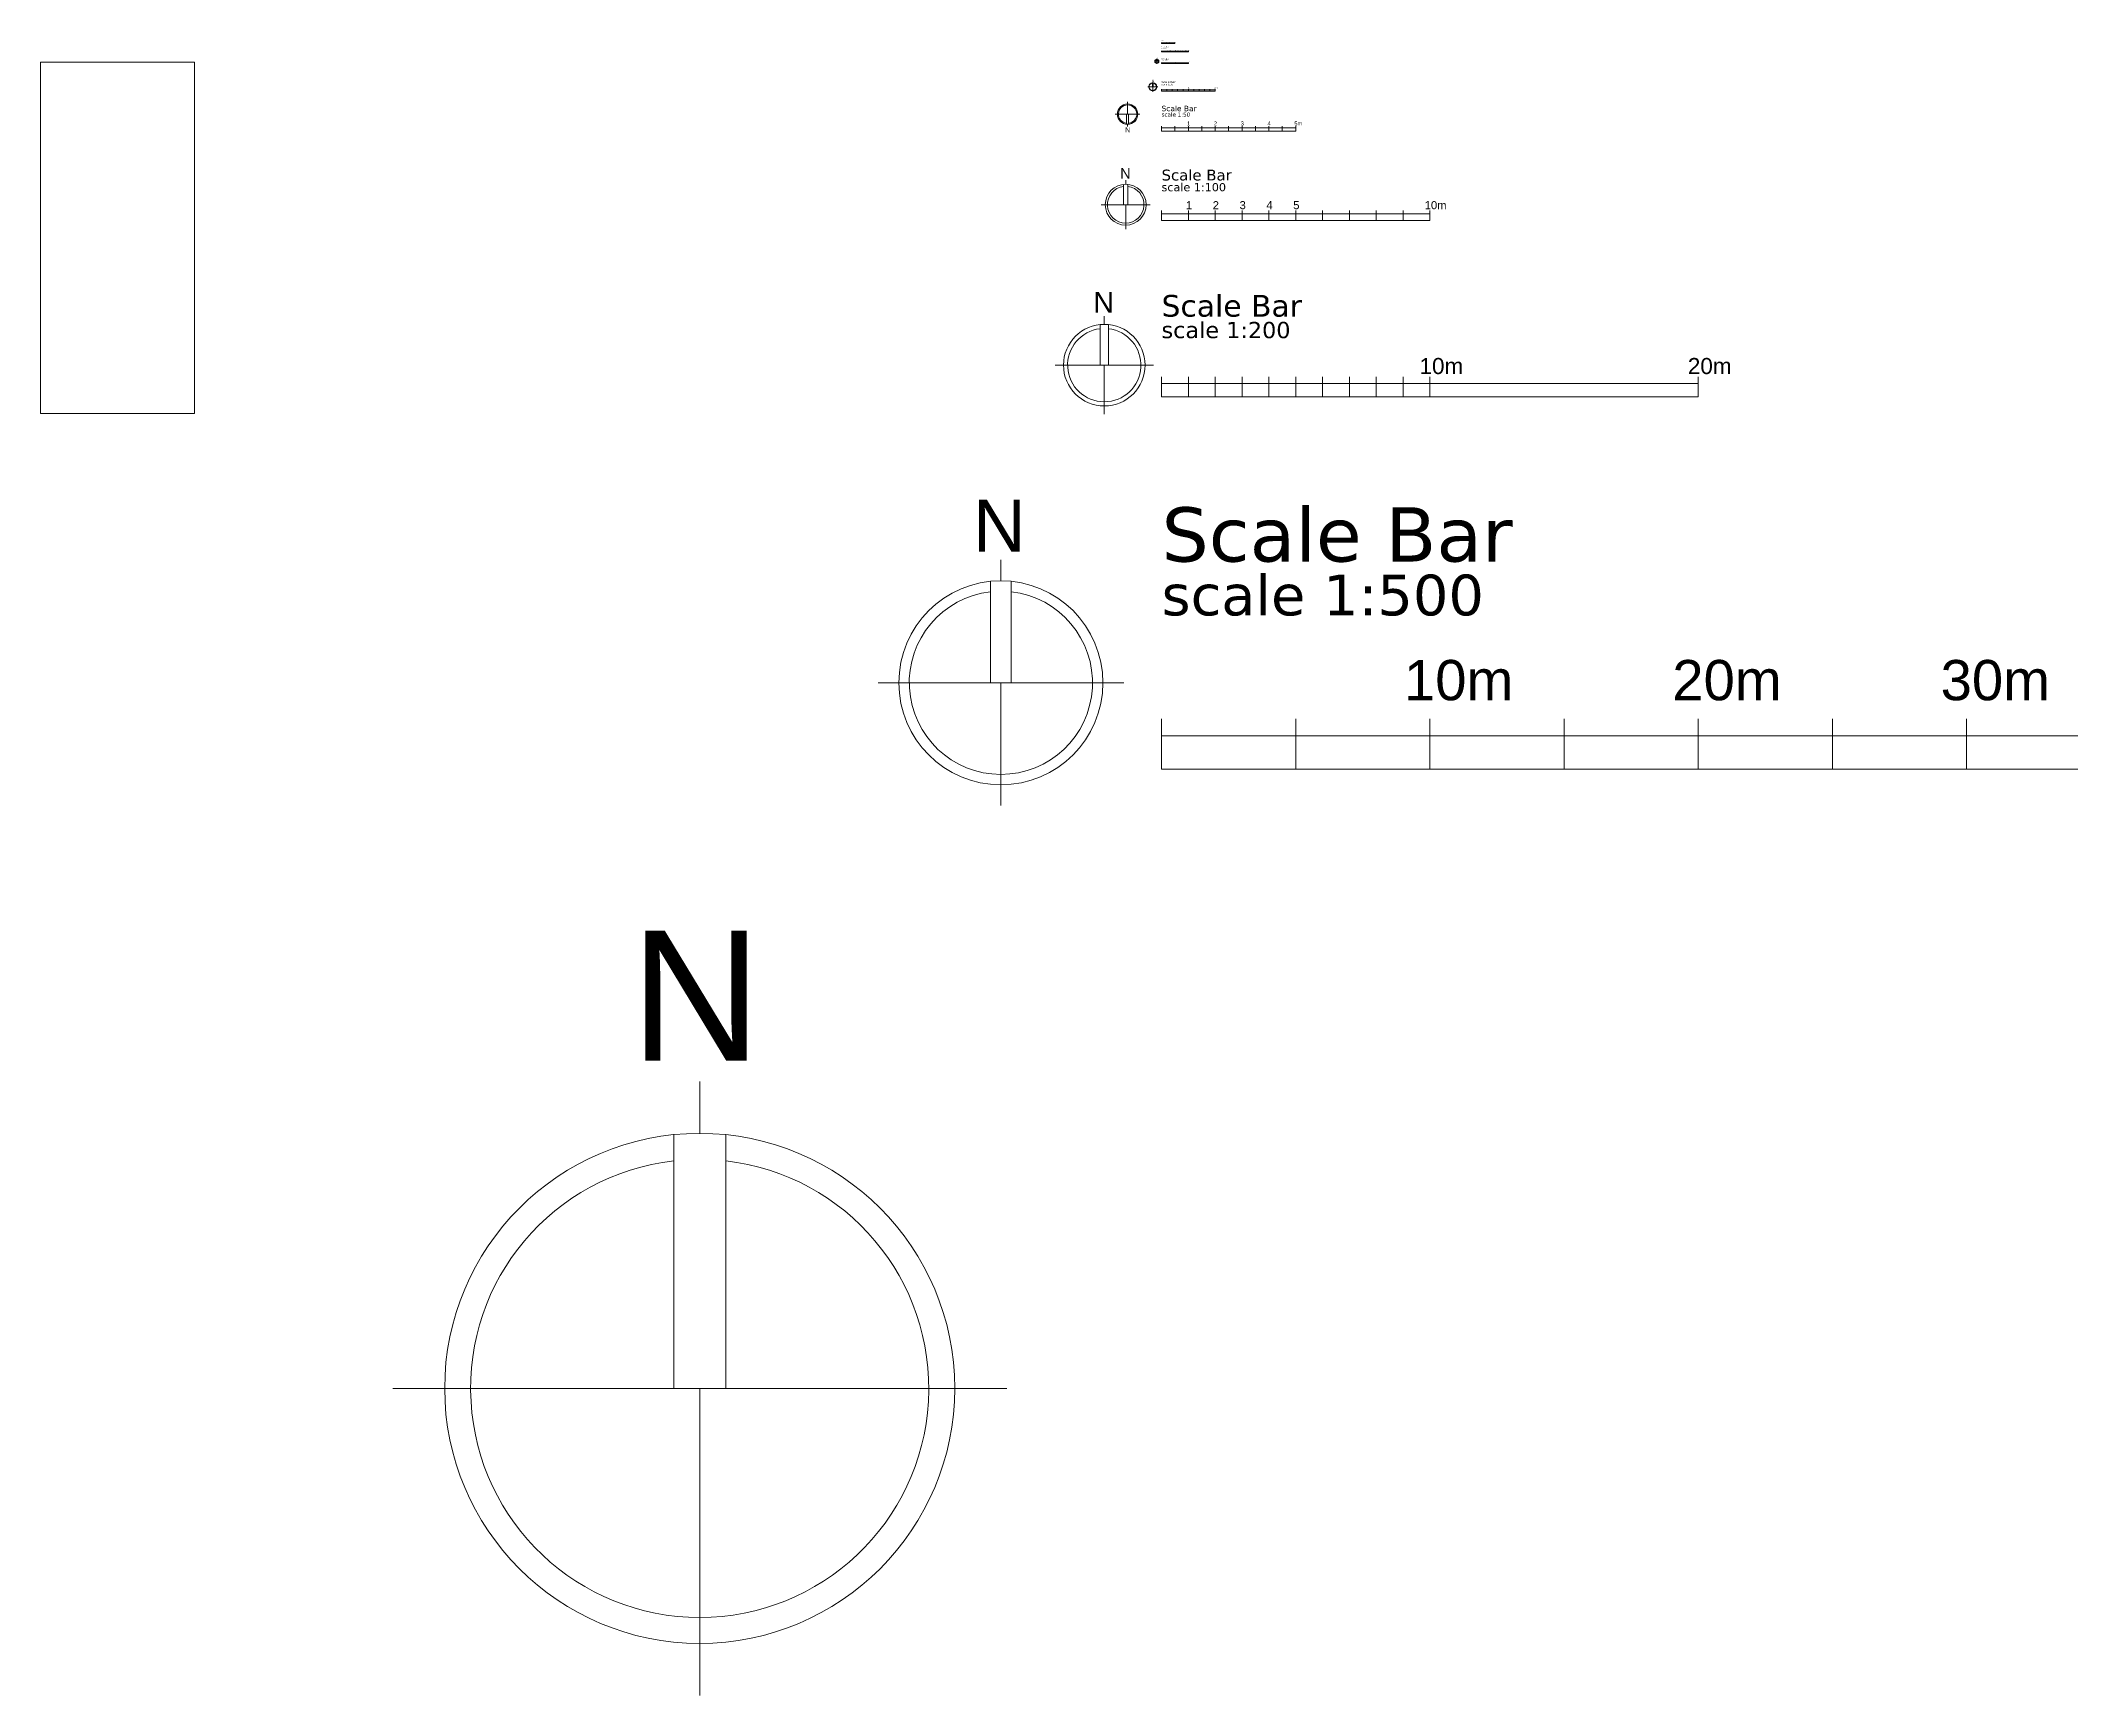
# Model space of a CAD drawing. Header units: millimetres. Extents: x -159872 to 386485, y -250577 to 158966.
# Drawn here: x -87315 to -11632, y -113553 to -51882 of the extents above; entities that cross this region are included whole.
import ezdxf

# ---------------------------------------------------------------- set-up
doc = ezdxf.new("R2010")
doc.units = ezdxf.units.MM
doc.header["$PDMODE"] = 1
doc.header["$PDSIZE"] = -2
for name, color, linetype, lineweight in [('LDS-equipment-office', 4, 'Continuous', 18), ('LDS-scale bar', 7, 'Continuous', 18), ('LDS-vport', 100, 'Continuous', 18)]:
    doc.layers.add(name, color=color, linetype=linetype, lineweight=lineweight)
doc.styles.add('Arial', font='Arial.ttf')
doc.styles.add('Swiss 721 Light BT', font='')
doc.styles.add('Verdana', font='Verdana.ttf')
doc.styles.get('Swiss 721 Light BT').set_extended_font_data('Swiss 721 Light BT')

# ---------------------------------------------------------------- blocks, each defined once
blk = doc.blocks.new('A$C09BA539A')
at = {"layer": 'LDS-scale bar', "color": 7, "lineweight": 5}
for p, q in [((0, 0.9153), (0, 0.7604)), ((-0.0774, 0.7565), (-0.0774, 0)), ((0.0774, 0.7565), (0.0774, 0)), ((-0.9153, 0), (0.9153, 0)), ((0, 0), (0, -0.9153))]:
    blk.add_line(p, q, dxfattribs=at)
blk.add_circle((0, 0), 0.7604, dxfattribs=at)
at = {"layer": 'LDS-scale bar', "color": 8, "lineweight": 5}
blk.add_arc((0, 0), 0.683, 96.5105, 83.4895, dxfattribs=at)
at = {"layer": 'LDS-scale bar', "color": 7, "insert": (-0.2069, 1.3644), "char_height": 0.3872, "attachment_point": 1, "line_spacing_factor": 0.25, "style": 'Arial'}
blk.add_mtext('N', dxfattribs=at)
blk = doc.blocks.new('50sb')
at = {"layer": 'LDS-scale bar'}
for p, q in [((0, 188), (0, 0)), ((0, 125), (5000, 125)), ((0, 0), (5000, 0)), ((500, 0), (500, 188)), ((1000, 188), (1000, 0)), ((1500, 0), (1500, 188)), ((2000, 188), (2000, 0)), ((2500, 0), (2500, 188)), ((3000, 188), (3000, 0)), ((3500, 0), (3500, 188)), ((4000, 188), (4000, 0)), ((4500, 0), (4500, 188)), ((5000, 188), (5000, 0))]:
    blk.add_line(p, q, dxfattribs=at)
at = {"layer": 'LDS-scale bar', "char_height": 150, "attachment_point": 1, "line_spacing_factor": 1.004016, "style": 'Swiss 721 Light BT'}
for s, insert, width in [('1', (951, 366), 53.57), ('2', (1951, 366), 150), ('3', (2951, 366), 150), ('4', (3951, 366), 160.71), ('5m', (4951, 366), 460.71)]:
    blk.add_mtext(s, dxfattribs=dict(at, insert=insert, width=width))
blk = doc.blocks.new('100sb')
at = {"layer": 'LDS-scale bar'}
for p, q in [((0, 375), (0, 0)), ((0, 250), (10000, 250)), ((0, 0), (10000, 0)), ((1000, 0), (1000, 375)), ((2000, 375), (2000, 0)), ((3000, 0), (3000, 375)), ((4000, 375), (4000, 0)), ((5000, 0), (5000, 375)), ((6000, 375), (6000, 0)), ((7000, 0), (7000, 375)), ((8000, 375), (8000, 0)), ((9000, 0), (9000, 375)), ((10000, 375), (10000, 0))]:
    blk.add_line(p, q, dxfattribs=at)
at = {"layer": 'LDS-scale bar', "char_height": 300, "attachment_point": 1, "line_spacing_factor": 1.004016, "style": 'Swiss 721 Light BT'}
for s, insert, width in [('1', (907, 726), 107.14), ('2', (1907, 726), 300), ('3', (2907, 726), 300), ('4', (3907, 726), 321.43), ('5', (4907, 726), 300), ('10m', (9807, 726), 899.83)]:
    blk.add_mtext(s, dxfattribs=dict(at, insert=insert, width=width))
blk = doc.blocks.new('20sb')
at = {"layer": 'LDS-scale bar'}
for p, q in [((0, 75), (0, 0)), ((0, 50), (2000, 50)), ((0, 0), (2000, 0)), ((200, 0), (200, 75)), ((400, 75), (400, 0)), ((600, 0), (600, 75)), ((800, 75), (800, 0)), ((1000, 0), (1000, 75)), ((1200, 75), (1200, 0)), ((1400, 0), (1400, 75)), ((1600, 75), (1600, 0)), ((1800, 0), (1800, 75)), ((2000, 75), (2000, 0))]:
    blk.add_line(p, q, dxfattribs=at)
at = {"layer": 'LDS-scale bar', "char_height": 60, "attachment_point": 1, "line_spacing_factor": 1.004016, "style": 'Swiss 721 Light BT'}
for s, insert, width in [('1', (990, 153), 21.43), ('2m', (1975, 153), 133.15)]:
    blk.add_mtext(s, dxfattribs=dict(at, insert=insert, width=width))
blk = doc.blocks.new('10sb')
at = {"layer": 'LDS-scale bar'}
for p, q in [((0, 37), (0, 0)), ((0, 25), (1000, 25)), ((0, 0), (1000, 0)), ((100, 0), (100, 37)), ((200, 37), (200, 0)), ((300, 0), (300, 37)), ((400, 37), (400, 0)), ((500, 0), (500, 37)), ((600, 37), (600, 0)), ((700, 0), (700, 37)), ((800, 37), (800, 0)), ((900, 0), (900, 37)), ((1000, 37), (1000, 0))]:
    blk.add_line(p, q, dxfattribs=at)
at = {"layer": 'LDS-scale bar', "char_height": 25, "width": 69.23, "attachment_point": 1, "line_spacing_factor": 1.004016, "style": 'Swiss 721 Light BT'}
for s, insert in [('0.5', (477, 70)), ('1m', (992, 70))]:
    blk.add_mtext(s, dxfattribs=dict(at, insert=insert))
blk = doc.blocks.new('sb200')
at = {"layer": 'LDS-scale bar'}
for p, q in [((0, 750), (0, 0)), ((0, 500), (20000, 500)), ((0, 0), (20000, 0)), ((1000, 0), (1000, 750)), ((2000, 0), (2000, 750)), ((3000, 0), (3000, 750)), ((4000, 0), (4000, 750)), ((5000, 0), (5000, 750)), ((6000, 0), (6000, 750)), ((7000, 0), (7000, 750)), ((8000, 0), (8000, 750)), ((9000, 0), (9000, 750)), ((10000, 0), (10000, 750)), ((20000, 750), (20000, 0))]:
    blk.add_line(p, q, dxfattribs=at)
at = {"layer": 'LDS-scale bar', "char_height": 600, "attachment_point": 1, "line_spacing_factor": 1.004016, "style": 'Swiss 721 Light BT'}
for s, insert, width in [('10m', (9614, 1453), 1744.1), ('20m', (19614, 1453), 2150.93)]:
    blk.add_mtext(s, dxfattribs=dict(at, insert=insert, width=width))
blk = doc.blocks.new('SB500')
at = {"layer": 'LDS-scale bar'}
for p, q in [((0, 0), (0, -1875)), ((5000, 0), (5000, -1875)), ((10000, 0), (10000, -1875)), ((15000, 0), (15000, -1875)), ((20000, 0), (20000, -1875)), ((25000, 0), (25000, -1875)), ((30000, 0), (30000, -1875)), ((35000, 0), (35000, -1875)), ((40000, 0), (40000, -1875)), ((45000, 0), (45000, -1875)), ((50000, 0), (50000, -1875)), ((0, -625), (50000, -625)), ((0, -1875), (50000, -1875))]:
    blk.add_line(p, q, dxfattribs=at)
at = {"layer": 'LDS-scale bar', "char_height": 1500, "attachment_point": 1, "line_spacing_factor": 1.004016, "style": 'Swiss 721 Light BT'}
for s, insert in [('10m', (9035, 2196)), ('20m', (19035, 2196)), ('30m', (29035, 2196)), ('40m', (39035, 2196)), ('50m', (47718, 2196))]:
    blk.add_mtext(s, dxfattribs=dict(at, insert=insert))
blk = doc.blocks.new('A$C88cad2f3')
at = {"layer": 'LDS-scale bar', "xscale": 12500, "yscale": 12500, "zscale": 12500}
blk.add_blockref('A$C09BA539A', (0, 0), dxfattribs=at)

msp = doc.modelspace()

# ---------------------------------------------------------------- linework, layer by layer
at = {"layer": 'LDS-equipment-office', "lineweight": 18}
msp.add_point((-62239.73556, -97955.90523), dxfattribs=at)
at = {"layer": 'LDS-scale bar'}
for p, q in [((-45540.29297, -51953.50853), (-45540.29297, -51990.52542)), ((-45540.29297, -51965.52542), (-45040.29297, -51965.52542)), ((-45540.29297, -51990.52542), (-45040.29297, -51990.52542)), ((-45440.29297, -51990.52542), (-45440.29297, -51953.50853)), ((-45340.29297, -51953.50853), (-45340.29297, -51990.52542)), ((-45240.29297, -51990.52542), (-45240.29297, -51953.50853)), ((-45140.29297, -51953.50853), (-45140.29297, -51990.52542)), ((-45040.29297, -51990.52542), (-45040.29297, -51953.50853)), ((-45540.29297, -52263.27767), (-45540.29297, -52300.29456)), ((-45540.29297, -52275.29456), (-44540.29297, -52275.29456)), ((-45540.29297, -52300.29456), (-44540.29297, -52300.29456)), ((-45440.29297, -52300.29456), (-45440.29297, -52263.27767)), ((-45340.29297, -52263.27767), (-45340.29297, -52300.29456)), ((-45240.29297, -52300.29456), (-45240.29297, -52263.27767)), ((-45140.29297, -52263.27767), (-45140.29297, -52300.29456)), ((-45040.29297, -52300.29456), (-45040.29297, -52263.27767)), ((-44940.29297, -52263.27767), (-44940.29297, -52300.29456)), ((-44840.29297, -52300.29456), (-44840.29297, -52263.27767)), ((-44740.29297, -52263.27767), (-44740.29297, -52300.29456)), ((-44640.29297, -52300.29456), (-44640.29297, -52263.27767)), ((-44540.29297, -52263.27767), (-44540.29297, -52300.29456))]:
    msp.add_line(p, q, dxfattribs=at)
at = {"layer": 'LDS-vport', "color": 7, "linetype": 'Continuous', "lineweight": 5, "transparency": 33554687, "flags": 128}
msp.add_lwpolyline([(-87314.95801, -52685.84336), (-81585.93398, -52685.84336), (-81585.93398, -65775), (-87314.95801, -65775)], close=True, dxfattribs=at)

# ---------------------------------------------------------------- block references
at = {"layer": 'LDS-scale bar'}
for p, xscale, yscale, zscale in [((-45716.48432, -52650.80585), 100, 100, 100), ((-45865.98357, -53606.91169), 200, 200, 200), ((-46876.24838, -57998.97744), 1000, 1000, 1000), ((-47674.4819, -63977.68938), 2000, 2000, 2000), ((-51527.46812, -75815.52289), 5000, 5000, 5000)]:
    msp.add_blockref('A$C09BA539A', p, dxfattribs=dict(at, xscale=xscale, yscale=yscale, zscale=zscale))
for name, p in [('10sb', (-45540.29297, -52736.18508)), ('20sb', (-45540.29297, -53763.76726)), ('50sb', (-45540.29297, -55261.47892)), ('100sb', (-45540.29297, -58591.53676)), ('sb200', (-45540.29297, -65162.80802)), ('SB500', (-45540.29297, -77161.5811)), ('A$C88cad2f3', (-62751.40956, -102112.10191))]:
    msp.add_blockref(name, p, dxfattribs=at)
at = {"layer": 'LDS-scale bar', "xscale": 500, "yscale": 500, "zscale": 500, "rotation": 180}
msp.add_blockref('A$C09BA539A', (-46805.32309, -54622.2925), dxfattribs=at)

# ---------------------------------------------------------------- texts
at = {"layer": 'LDS-scale bar', "attachment_point": 1}
for s, insert, char_height, width, line_spacing_factor, style in [('{\\H1.333x;Scale Bar}\\Pscale 1:5', (-45540.29297, -52096.11624), 30.3266788, 437.1319286, 0.744919, 'Verdana'), ('{\\H1.333x;Scale Bar}\\Pscale 1:2', (-45538.44402, -51883.07535), 11.3725045, 163.9244732, 0.744919, 'Verdana'), ('{\\H1.333x;Scale Bar}\\Pscale 1:10', (-45540.29297, -52546.30132), 30.3266788, 437.1319286, 0.744919, 'Verdana'), ('1m', (-44547.84713, -52230.15735), 25, 116.7897238, 1.004016, 'Swiss 721 Light BT'), ('{\\H1.333x;Scale Bar}\\Pscale 1:20', (-45540.29297, -53383.38629), 60.6533575, 874.2638571, 0.744919, 'Verdana'), ('{\\H1.333x;Scale Bar}\\Pscale 1:50', (-45540.29297, -54310.95376), 151.6333938, 2185.6596429, 0.744919, 'Verdana'), ('{\\H1.333x;Scale Bar}\\Pscale 1:100', (-45540.29297, -56690.69025), 303.2667877, 3797.0750256, 0.744919, 'Verdana'), ('{\\H1.333x;Scale Bar}\\Pscale 1:200', (-45540.29297, -61361.115), 606.5335753, 8742.6385714, 0.744919, 'Verdana'), ('{\\H1.333x;Scale Bar}\\Pscale 1:500', (-45540.29297, -69275.14528), 1516.3339383, 17509.8259966, 0.744919, 'Verdana')]:
    msp.add_mtext(s, dxfattribs=dict(at, insert=insert, char_height=char_height, width=width, line_spacing_factor=line_spacing_factor, style=style))
at = {"layer": 'LDS-scale bar', "attachment_point": 2, "line_spacing_factor": 1.004016, "style": 'Swiss 721 Light BT'}
for s, insert, char_height in [('100', (-45440.29297, -51937.00127), 12.5), ('200', (-45340.29297, -51937.00127), 12.5), ('300', (-45240.29297, -51937.00127), 12.5), ('400', (-45140.29297, -51937.00127), 12.5), ('500mm', (-45040.29297, -51937.00127), 12.5), ('0.1', (-45440.29297, -52230.26315), 25), ('0.2', (-45340.29297, -52230.26315), 25), ('0.3', (-45240.29297, -52230.26315), 25), ('0.4', (-45140.29297, -52230.26315), 25), ('0.5', (-45040.29297, -52230.26315), 25), ('0.6', (-44940.29297, -52230.26315), 25), ('0.7', (-44840.29297, -52230.26315), 25), ('0.8', (-44740.29297, -52230.26315), 25), ('0.9', (-44640.29297, -52230.26315), 25)]:
    msp.add_mtext(s, dxfattribs=dict(at, insert=insert, char_height=char_height))

doc.saveas('drawing.dxf')
